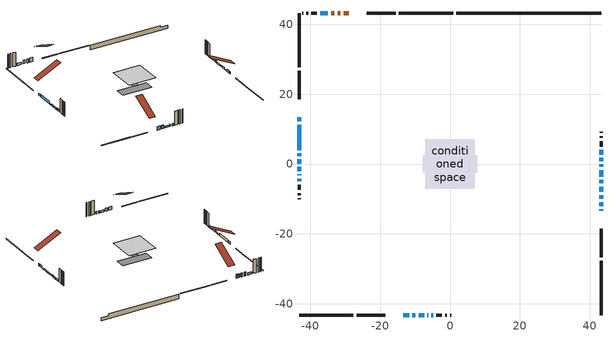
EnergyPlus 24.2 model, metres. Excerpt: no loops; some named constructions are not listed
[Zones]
conditioned space
 floor outside (Floor1 construction): -1.34,-1.34 -1.34,1.34 1.34,1.34 1.34,-1.34 z0.92
 floor adiabatic (AdiabaticFloorConstruction): -7.09,-7.09 -7.09,7.09 7.09,7.09 7.09,-7.09 z5.8
 floor foundation (Slab1 construction): -7.8,-2.56 -7.8,2.56 7.8,2.56 7.8,-2.56 z-1.46
 wall outside (RimJoist1 construction): 0.87,43.25 -14.67,43.25 / -43.25,-43.25 -27.71,-43.25 / -43.25,43.25 -43.25,27.71 / 43.25,-43.25 43.25,-27.71 z0.92:1.22
 wall outside (RimJoist3 construction): -15.6,43.25 -23.79,43.25 / -26.78,-43.25 -18.59,-43.25 / -43.25,26.78 -43.25,18.59 / 43.25,-26.78 43.25,-18.59 z0.92:1.22
 wall outside (AdiabaticWallConstruction 1): -29.03,43.25 -30.47,43.25 / -31.4,43.25 -32.21,43.25 / -33.14,43.25 -34.05,43.25 z0.92:2.95
 wall outside (AdiabaticWallConstruction): 43.25,-13.35 43.25,-12.97 / -43.25,13.35 -43.25,12.2 / 43.25,-12.04 43.25,-10.89 / -43.25,11.27 -43.25,3.96 / -6.47,-43.25 -6.24,-43.25 / -43.25,-4.16 -43.25,-4.96 / -34.97,43.25 -37.21,43.25 / -5.32,-43.25 -4.81,-43.25 z0.92:2.14; -13.35,-43.25 -11.68,-43.25 / -10.75,-43.25 -9.91,-43.25 z0.92:2.6; -8.98,-43.25 -7.4,-43.25 / 43.25,-8.02 43.25,-6.49 / -43.25,-2.98 -43.25,-3.24 / 43.25,0.82 43.25,1.73 / 43.25,2.66 43.25,4.06 z0.92:1.84; 43.25,-9.96 43.25,-8.94 z0.92:1.23; 43.25,-5.57 43.25,-4.51 / 43.25,-3.58 43.25,-1.75 z0.92:1.53; -43.25,3.03 -43.25,2.24 z0.92:1.38; -43.25,1.31 -43.25,0.09 / -43.25,-0.83 -43.25,-2.06 z0.92:1.76; 43.25,-0.82 43.25,-0.11 z0.92:1.94
 wall outside (Wall1 construction): -38.14,43.25 -39.68,43.25 / -3.88,-43.25 -2.34,-43.25 / -43.25,-5.89 -43.25,-7.42 / 43.25,4.98 43.25,6.52 z0.92:8.24
 wall outside (Wall2 construction): -40.61,43.25 -41.16,43.25 / -1.42,-43.25 -0.87,-43.25 / -43.25,-8.35 -43.25,-8.9 / 43.25,7.45 43.25,8 z0.92:8.24
 wall outside (Wall3 construction): -42.08,43.25 -42.33,43.25 / 0.06,-43.25 0.3,-43.25 / -43.25,-9.83 -43.25,-10.07 / 43.25,8.93 43.25,9.17 z0.92:8.24
 wall foundation (FoundationWall1 construction): 1.8,43.25,-1.46 1.8,43.25,0.92 39.11,43.25,0.92 39.11,43.25,-0.03 43.25,43.25,-0.03 43.25,43.25,-1.46
 window (WindowConstruction 19): 43.25,-13.35 43.25,-12.97 z0.92:2.14
 window (WindowConstruction 6): -13.35,-43.25 -11.68,-43.25 z0.92:2.6
 window (WindowConstruction 7): -10.75,-43.25 -9.91,-43.25 z0.92:2.6
 window (WindowConstruction 8): -8.98,-43.25 -7.4,-43.25 z0.92:1.83
 window (WindowConstruction 9): -43.25,13.35 -43.25,12.2 z0.92:2.14
 window (WindowConstruction 10): 43.25,-12.04 43.25,-10.89 z0.92:2.14
 window (WindowConstruction 11): -43.25,11.27 -43.25,3.96 z0.92:2.14
 window (WindowConstruction): 43.25,-9.96 43.25,-8.95 z0.92:1.22
 window (WindowConstruction 12): 43.25,-8.02 43.25,-6.49 z0.92:1.83
 window (WindowConstruction 13): 43.25,-5.56 43.25,-4.51 z0.92:1.53
 window (WindowConstruction 14): -6.47,-43.25 -6.25,-43.25 z0.92:2.14
 window (WindowConstruction 15): -43.25,3.03 -43.25,2.24 z0.92:1.38
 window (WindowConstruction 16): -43.25,1.31 -43.25,0.09 z0.92:1.76
 window (WindowConstruction 17): -43.25,-0.84 -43.25,-2.05 z0.92:1.76
 window (WindowConstruction 18): -43.25,-2.98 -43.25,-3.24 z0.92:1.83
 window (WindowConstruction 20): 43.25,-3.58 43.25,-1.75 z0.92:1.53
 window (WindowConstruction 1): 43.25,-0.82 43.25,-0.11 z0.92:1.93
 window (WindowConstruction 21): -43.25,-4.17 -43.25,-4.96 z0.92:2.14
 window (WindowConstruction 2): 43.25,0.82 43.25,1.73 z0.92:1.83
 window (WindowConstruction 3): 43.25,2.66 43.25,4.06 z0.92:1.83
 window (WindowConstruction 4): -34.98,43.25 -37.21,43.25 z0.92:2.14
 window (WindowConstruction 5): -5.32,-43.25 -4.81,-43.25 z0.92:2.14
 door (Door): -29.03,43.25 -30.47,43.25 z0.92:2.95
 door (Door 1): -31.4,43.25 -32.21,43.25 z0.92:2.95
 door (Door 2): -33.14,43.25 -34.05,43.25 z0.92:2.95
 ceiling adiabatic (AdiabaticFloorConstruction): 7.09,-7.09 7.09,7.09 -7.09,7.09 -7.09,-7.09 z5.8
 roof outside (Roof1 construction): -28.1,43.25,8.24 -28.1,31.15,14.29 -24.72,31.15,14.29 -24.72,43.25,8.24; -14.28,-43.25,8.24 -14.28,-31.15,14.29 -17.66,-31.15,14.29 -17.66,-43.25,8.24; -43.25,14.28,8.24 -31.15,14.28,14.29 -31.15,17.66,14.29 -43.25,17.66,8.24; 43.25,-14.28,8.24 31.15,-14.28,14.29 31.15,-17.66,14.29 43.25,-17.66,8.24
[Schedule:Day:Interval]
clothes dryer exhaust 0 schedule day: No, 01:00, 0.123457, 02:00, 0.0740741, 03:00, 0.0493827, 04:00, 0.0246914, 05:00, 0.0493827, 06:00, 0.0740741, 07:00, 0.197531, 08:00, 0.395062, 09:00, 0.592593, 10:00, 0.839506, 11:00, 0.962963, 12:00, 1, 13:00, 0.91358, 14:00, 0.82716, 15:00, 0.716049, 16:00, 0.753086, 17:00, 0.679012, 18:00, 0.666667, 20:00, 0.62963, 21:00, 0.641975, 22:00, 0.666667, 23:00, 0.54321, 24:00, 0.296296
clothes dryer exhaust 0 schedule default day; cooling season schedule day; cooling season schedule day 2; cooling season schedule default day; exterior lighting schedule default day; natural vent schedule default day: No, 24:00, 0
cooling season schedule day 1: No, 24:00, 1
exterior lighting schedule day 10: No, 01:00, 0.552381, 03:00, 0.510952, 05:00, 0.483333, 06:00, 0.538571, 07:00, 0.607619, 08:00, 0.56619, 09:00, 0.428095, 10:00, 0.345238, 12:00, 0.331429, 13:00, 0.345238, 14:00, 0.386667, 15:00, 0.414286, 16:00, 0.483333, 17:00, 0.607619, 18:00, 0.773333, 19:00, 0.88381, 20:00, 0.939048, 21:00, 0.966667, 22:00, 0.897619, 23:00, 0.773333, 24:00, 0.649048
exterior lighting schedule day 11: No, 01:00, 0.571429, 03:00, 0.528571, 05:00, 0.5, 06:00, 0.557143, 07:00, 0.628571, 08:00, 0.585714, 09:00, 0.442857, 10:00, 0.357143, 12:00, 0.342857, 13:00, 0.357143, 14:00, 0.4, 15:00, 0.428571, 16:00, 0.5, 17:00, 0.628571, 18:00, 0.8, 19:00, 0.914286, 20:00, 0.971429, 21:00, 1, 22:00, 0.928571, 23:00, 0.8, 24:00, 0.671429
exterior lighting schedule day 6: No, 01:00, 0.390476, 03:00, 0.36119, 05:00, 0.341667, 06:00, 0.380714, 07:00, 0.429524, 08:00, 0.400238, 09:00, 0.302619, 10:00, 0.244048, 12:00, 0.234286, 13:00, 0.244048, 14:00, 0.273333, 15:00, 0.292857, 16:00, 0.341667, 17:00, 0.429524, 18:00, 0.546667, 19:00, 0.624762, 20:00, 0.66381, 21:00, 0.683333, 22:00, 0.634524, 23:00, 0.546667, 24:00, 0.45881
exterior lighting schedule day 7: No, 01:00, 0.419048, 03:00, 0.387619, 05:00, 0.366667, 06:00, 0.408571, 07:00, 0.460952, 08:00, 0.429524, 09:00, 0.324762, 10:00, 0.261905, 12:00, 0.251429, 13:00, 0.261905, 14:00, 0.293333, 15:00, 0.314286, 16:00, 0.366667, 17:00, 0.460952, 18:00, 0.586667, 19:00, 0.670476, 20:00, 0.712381, 21:00, 0.733333, 22:00, 0.680952, 23:00, 0.586667, 24:00, 0.492381
exterior lighting schedule day 8: No, 01:00, 0.466667, 03:00, 0.431667, 05:00, 0.408333, 06:00, 0.455, 07:00, 0.513333, 08:00, 0.478333, 09:00, 0.361667, 10:00, 0.291667, 12:00, 0.28, 13:00, 0.291667, 14:00, 0.326667, 15:00, 0.35, 16:00, 0.408333, 17:00, 0.513333, 18:00, 0.653333, 19:00, 0.746667, 20:00, 0.793333, 21:00, 0.816667, 22:00, 0.758333, 23:00, 0.653333, 24:00, 0.548333
exterior lighting schedule day 9: No, 01:00, 0.509524, 03:00, 0.47131, 05:00, 0.445833, 06:00, 0.496786, 07:00, 0.560476, 08:00, 0.522262, 09:00, 0.394881, 10:00, 0.318452, 12:00, 0.305714, 13:00, 0.318452, 14:00, 0.356667, 15:00, 0.382143, 16:00, 0.445833, 17:00, 0.560476, 18:00, 0.713333, 19:00, 0.815238, 20:00, 0.86619, 21:00, 0.891667, 22:00, 0.827976, 23:00, 0.713333, 24:00, 0.59869
[Schedule:Week:Daily]
clothes dryer exhaust 0 schedule Week Rule - Jan1-Dec31: clothes dryer exhaust 0 schedule day, clothes dryer exhaust 0 schedule day, clothes dryer exhaust 0 schedule day, clothes dryer exhaust 0 schedule day, clothes dryer exhaust 0 schedule day, clothes dryer exhaust 0 schedule day, clothes dryer exhaust 0 schedule day, clothes dryer exhaust 0 schedule default day, clothes dryer exhaust 0 schedule default day, clothes dryer exhaust 0 schedule default day, clothes dryer exhaust 0 schedule default day, clothes dryer exhaust 0 schedule default day
cooling season schedule Week Rule - Jan1-May26: cooling season schedule day, cooling season schedule day, cooling season schedule day, cooling season schedule day, cooling season schedule day, cooling season schedule day, cooling season schedule day, cooling season schedule default day, cooling season schedule default day, cooling season schedule default day, cooling season schedule default day, cooling season schedule default day
cooling season schedule Week Rule - May27-Jun2: cooling season schedule day, cooling season schedule day, cooling season schedule day, cooling season schedule day, cooling season schedule day, cooling season schedule day 1, cooling season schedule day 1, cooling season schedule default day, cooling season schedule default day, cooling season schedule default day, cooling season schedule default day, cooling season schedule default day
cooling season schedule Week Rule - Jun3-Aug25: cooling season schedule day 1, cooling season schedule day 1, cooling season schedule day 1, cooling season schedule day 1, cooling season schedule day 1, cooling season schedule day 1, cooling season schedule day 1, cooling season schedule default day, cooling season schedule default day, cooling season schedule default day, cooling season schedule default day, cooling season schedule default day
cooling season schedule Week Rule - Aug26-Sep1: cooling season schedule day 1, cooling season schedule day 1, cooling season schedule day 1, cooling season schedule day 1, cooling season schedule day 1, cooling season schedule day 1, cooling season schedule day 2, cooling season schedule default day, cooling season schedule default day, cooling season schedule default day, cooling season schedule default day, cooling season schedule default day
cooling season schedule Week Rule - Sep2-Dec31: cooling season schedule day 2, cooling season schedule day 2, cooling season schedule day 2, cooling season schedule day 2, cooling season schedule day 2, cooling season schedule day 2, cooling season schedule day 2, cooling season schedule default day, cooling season schedule default day, cooling season schedule default day, cooling season schedule default day, cooling season schedule default day
exterior lighting schedule Week Rule - Jul29-Aug4: exterior lighting schedule day 6, exterior lighting schedule day 6, exterior lighting schedule day 6, exterior lighting schedule day 7, exterior lighting schedule day 7, exterior lighting schedule day 7, exterior lighting schedule day 7, exterior lighting schedule default day, exterior lighting schedule default day, exterior lighting schedule default day, exterior lighting schedule default day, exterior lighting schedule default day
exterior lighting schedule Week Rule - Aug5-Aug25: exterior lighting schedule day 7, exterior lighting schedule day 7, exterior lighting schedule day 7, exterior lighting schedule day 7, exterior lighting schedule day 7, exterior lighting schedule day 7, exterior lighting schedule day 7, exterior lighting schedule default day, exterior lighting schedule default day, exterior lighting schedule default day, exterior lighting schedule default day, exterior lighting schedule default day
exterior lighting schedule Week Rule - Aug26-Sep1: exterior lighting schedule day 7, exterior lighting schedule day 7, exterior lighting schedule day 7, exterior lighting schedule day 7, exterior lighting schedule day 7, exterior lighting schedule day 7, exterior lighting schedule day 8, exterior lighting schedule default day, exterior lighting schedule default day, exterior lighting schedule default day, exterior lighting schedule default day, exterior lighting schedule default day
exterior lighting schedule Week Rule - Sep2-Sep29: exterior lighting schedule day 8, exterior lighting schedule day 8, exterior lighting schedule day 8, exterior lighting schedule day 8, exterior lighting schedule day 8, exterior lighting schedule day 8, exterior lighting schedule day 8, exterior lighting schedule default day, exterior lighting schedule default day, exterior lighting schedule default day, exterior lighting schedule default day, exterior lighting schedule default day
exterior lighting schedule Week Rule - Sep30-Oct6: exterior lighting schedule day 8, exterior lighting schedule day 9, exterior lighting schedule day 9, exterior lighting schedule day 9, exterior lighting schedule day 9, exterior lighting schedule day 9, exterior lighting schedule day 9, exterior lighting schedule default day, exterior lighting schedule default day, exterior lighting schedule default day, exterior lighting schedule default day, exterior lighting schedule default day
exterior lighting schedule Week Rule - Oct7-Oct27: exterior lighting schedule day 9, exterior lighting schedule day 9, exterior lighting schedule day 9, exterior lighting schedule day 9, exterior lighting schedule day 9, exterior lighting schedule day 9, exterior lighting schedule day 9, exterior lighting schedule default day, exterior lighting schedule default day, exterior lighting schedule default day, exterior lighting schedule default day, exterior lighting schedule default day
exterior lighting schedule Week Rule - Oct28-Nov3: exterior lighting schedule day 9, exterior lighting schedule day 9, exterior lighting schedule day 9, exterior lighting schedule day 9, exterior lighting schedule day 10, exterior lighting schedule day 10, exterior lighting schedule day 10, exterior lighting schedule default day, exterior lighting schedule default day, exterior lighting schedule default day, exterior lighting schedule default day, exterior lighting schedule default day
exterior lighting schedule Week Rule - Nov4-Nov24: exterior lighting schedule day 10, exterior lighting schedule day 10, exterior lighting schedule day 10, exterior lighting schedule day 10, exterior lighting schedule day 10, exterior lighting schedule day 10, exterior lighting schedule day 10, exterior lighting schedule default day, exterior lighting schedule default day, exterior lighting schedule default day, exterior lighting schedule default day, exterior lighting schedule default day
exterior lighting schedule Week Rule - Nov25-Dec1: exterior lighting schedule day 10, exterior lighting schedule day 10, exterior lighting schedule day 10, exterior lighting schedule day 10, exterior lighting schedule day 10, exterior lighting schedule day 10, exterior lighting schedule day 11, exterior lighting schedule default day, exterior lighting schedule default day, exterior lighting schedule default day, exterior lighting schedule default day, exterior lighting schedule default day
exterior lighting schedule Week Rule - Dec2-Dec31: exterior lighting schedule day 11, exterior lighting schedule day 11, exterior lighting schedule day 11, exterior lighting schedule day 11, exterior lighting schedule day 11, exterior lighting schedule day 11, exterior lighting schedule day 11, exterior lighting schedule default day, exterior lighting schedule default day, exterior lighting schedule default day, exterior lighting schedule default day, exterior lighting schedule default day
natural vent schedule Week Rule - Jan1-Dec31: natural vent schedule default day, natural vent schedule default day, natural vent schedule default day, natural vent schedule default day, natural vent schedule default day, natural vent schedule default day, natural vent schedule default day, natural vent schedule default day, natural vent schedule default day, natural vent schedule default day, natural vent schedule default day, natural vent schedule default day
[Schedule:Year]
clothes dryer exhaust 0 schedule: clothes dryer exhaust 0 schedule Week Rule - Jan1-Dec31, 1, 1, 12, 31
cooling season schedule: cooling season schedule Week Rule - Jan1-May26, 1, 1, 5, 26, cooling season schedule Week Rule - May27-Jun2, 5, 27, 6, 2, cooling season schedule Week Rule - Jun3-Aug25, 6, 3, 8, 25, cooling season schedule Week Rule - Aug26-Sep1, 8, 26, 9, 1, cooling season schedule Week Rule - Sep2-Dec31, 9, 2, 12, 31
natural vent schedule: natural vent schedule Week Rule - Jan1-Dec31, 1, 1, 12, 31
[Schedule:Constant]
Sequential Fraction Schedule 2: Hourly Value=1
